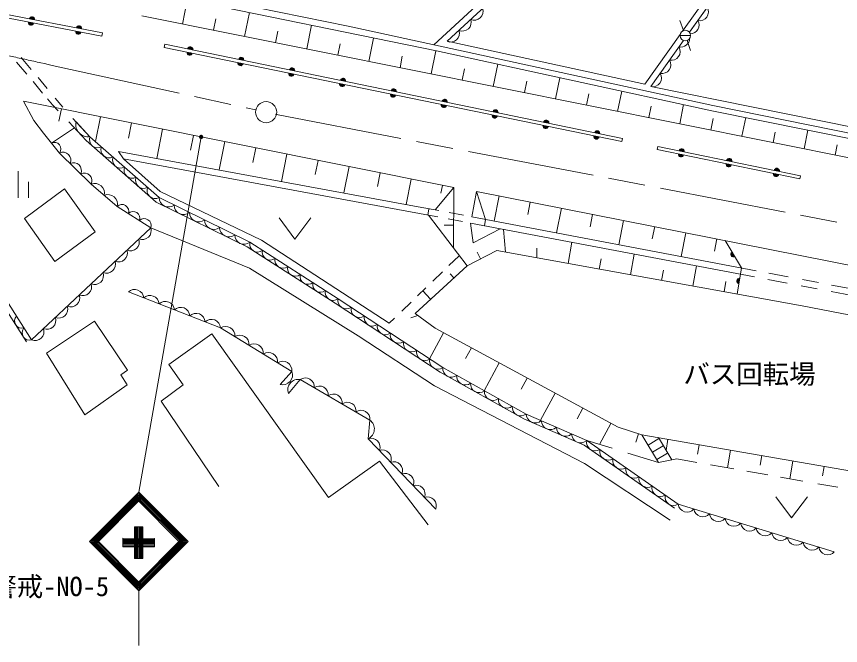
# Model space of a CAD drawing. Units: millimetres, scale not verified. Extents: x 40000 to 680000, y 20000 to 380000.
# Drawn here: x 135112 to 213079, y 233779 to 293242 of the extents above; entities that cross this region are included whole.
import ezdxf
from ezdxf.enums import TextEntityAlignment as Align

# ---------------------------------------------------------------- set-up
doc = ezdxf.new("R2010")
doc.units = ezdxf.units.MM
doc.header["$LTSCALE"] = 1000
doc.linetypes.add('CHAIN', pattern=[18.5, 12, -1.5, 3.5, -1.5])
for name, color, linetype, lineweight in [('M-BGD', 7, 'Continuous', 13), ('M-BMK', 2, 'CHAIN', 13), ('M-BMK-SRVR', 3, 'Continuous', 13), ('M-STR-HTXT', 7, 'Continuous', 13), ('M-STR-STRC', 7, 'Continuous', 13)]:
    doc.layers.add(name, color=color, linetype=linetype, lineweight=lineweight)
doc.styles.add('ＭＳ ゴシック', font='')
doc.styles.get('ＭＳ ゴシック').set_extended_font_data('MS Gothic')

# ---------------------------------------------------------------- blocks, each defined once
blk = doc.blocks.new('filled_dot')
at = {"color": 0, "linetype": 'Continuous', "lineweight": -2, "const_width": 1.25}
blk.add_lwpolyline([(-0.625, 0, 1), (0.625, 0, 1)], format="xyb", close=True, dxfattribs=at)

msp = doc.modelspace()

# ---------------------------------------------------------------- linework, layer by layer
at = {"layer": 'M-BGD'}
for p, q in [((204912, 317795), (175858, 290896)), ((175858, 290896), (204912, 317795)), ((212425, 311937), (198132, 291866)), ((212914, 311589), (198788, 291752)), ((198858, 291851), (212914, 311589)), ((186466, 301535), (174605, 290554)), ((125315, 294804), (143192, 291392)), ((125448, 295084), (143249, 291687)), ((149308, 295228), (174851, 289989)), ((151271, 294825), (150810, 292529)), ((151155, 295461), (166480, 292318)), ((236906, 275269), (146973, 293299)), ((157148, 293620), (156693, 291350)), ((153969, 293023), (153752, 291940)), ((163026, 292414), (162576, 290170)), ((198224, 291909), (197884, 292849)), ((143192, 291392), (143249, 291687)), ((159852, 291843), (159635, 290760)), ((166480, 292318), (200999, 284823)), ((168904, 291209), (168459, 288991)), ((175858, 290896), (194551, 286837)), ((197908, 291552), (194551, 286837)), ((195131, 286617), (198230, 290970)), ((197896, 291441), (198896, 291441)), ((198564, 290969), (198894, 290029)), ((149152, 290619), (149091, 290325)), ((149091, 290325), (192395, 281410)), ((149152, 290619), (192456, 281704)), ((165735, 290664), (165518, 289581)), ((135555, 289360), (136508, 288225)), ((171618, 289484), (171401, 288401)), ((174782, 290003), (174342, 287812)), ((174851, 289989), (200896, 284334)), ((135125, 288940), (136086, 287794)), ((180646, 288731), (180225, 286632)), ((177501, 288305), (177284, 287222)), ((136677, 287091), (137587, 286007)), ((137150, 287460), (138004, 286443)), ((183384, 287126), (183167, 286043)), ((186510, 287458), (186108, 285453)), ((192374, 286184), (191991, 284273)), ((195131, 286617), (214511, 282714)), ((138044, 285462), (138528, 284886)), ((139503, 284658), (138766, 285536)), ((189267, 285946), (189049, 284863)), ((176491, 277061), (135792, 285228)), ((135792, 285228), (136766, 283420)), ((138528, 284886), (139071, 284313)), ((195150, 284767), (194932, 283684)), ((198238, 284911), (197874, 283094)), ((232959, 278387), (200999, 284823)), ((139132, 283357), (139363, 284512)), ((159631, 283994), (159771, 283964)), ((233668, 277734), (200896, 284334)), ((136766, 283420), (137655, 282222)), ((140051, 283279), (141718, 281521)), ((140431, 283605), (142065, 281882)), ((140747, 283272), (142065, 281882)), ((142581, 281427), (143051, 283772)), ((145703, 281737), (145993, 283181)), ((201032, 283587), (200815, 282504)), ((204112, 283686), (203757, 281915)), ((140591, 282710), (138417, 281279)), ((148378, 279818), (148934, 282591)), ((206895, 282304), (206698, 281325)), ((209994, 282502), (209640, 280735)), ((137655, 282222), (139179, 280335)), ((141718, 281521), (148327, 275701)), ((142065, 281882), (148607, 276120)), ((142065, 281882), (148607, 276120)), ((151593, 280594), (151876, 282001)), ((192456, 281704), (192395, 281410)), ((139179, 280335), (138417, 281279)), ((154279, 278732), (154817, 281411)), ((157484, 279452), (157758, 280820)), ((195743, 280670), (195803, 280964)), ((195803, 280964), (209298, 278181)), ((212773, 281104), (212581, 280145)), ((139179, 280335), (142192, 277377)), ((142192, 277377), (139179, 280335)), ((145228, 279789), (144757, 280485)), ((144757, 280485), (173116, 275262)), ((160181, 277645), (160700, 280230)), ((195743, 280670), (209238, 277887)), ((174091, 274473), (145228, 279789)), ((145228, 279789), (148696, 276695)), ((163374, 278309), (163641, 279640)), ((135260, 278613), (135260, 276113)), ((166082, 276558), (166582, 279050)), ((169264, 277167), (169524, 278459)), ((136260, 276113), (136260, 277613)), ((171984, 275471), (172465, 277869)), ((209298, 278181), (209238, 277887)), ((139654, 276955), (135869, 274160)), ((142548, 272874), (139654, 276955)), ((142192, 277377), (144641, 275290)), ((144641, 275290), (142192, 277377)), ((174726, 274957), (176491, 277061)), ((175255, 276526), (175406, 277279)), ((176474, 271337), (176491, 277061)), ((148607, 276120), (157195, 271894)), ((148607, 276120), (157195, 271894)), ((148696, 276695), (158280, 272091)), ((178652, 276698), (178185, 274302)), ((178652, 276698), (229985, 266570)), ((179492, 274055), (178652, 276698)), ((180309, 273900), (180778, 276278)), ((144641, 275290), (147817, 273276)), ((147817, 273276), (144641, 275290)), ((148327, 275701), (156950, 271457)), ((173116, 275262), (175081, 274890)), ((183487, 274510), (183721, 275698)), ((174042, 274476), (174141, 275068)), ((174091, 274473), (177739, 269673)), ((174982, 274298), (174096, 274466)), ((176061, 274704), (177399, 274451)), ((186204, 272783), (186665, 275117)), ((189376, 273361), (189608, 274536)), ((135869, 274160), (138738, 270078)), ((159964, 274194), (161464, 272194)), ((161464, 272194), (162964, 274194)), ((177304, 273858), (175959, 274113)), ((178074, 273712), (204946, 268622)), ((178074, 273712), (178306, 271851)), ((178185, 274302), (205105, 269203)), ((179393, 273463), (179492, 274055)), ((192100, 271666), (192551, 273956)), ((147817, 273276), (136541, 262669)), ((136541, 262669), (147817, 273276)), ((147817, 273276), (157162, 269447)), ((175569, 273525), (176480, 273522)), ((178306, 271851), (180874, 273182)), ((181205, 273119), (181391, 270965)), ((195265, 272211), (195495, 273375)), ((138738, 270078), (142548, 272874)), ((197995, 270550), (198438, 272794)), ((201154, 271061), (201381, 272214)), ((156950, 271457), (165269, 266144)), ((157195, 271894), (165541, 266563)), ((157195, 271894), (165541, 266563)), ((158280, 272091), (170363, 264239)), ((184354, 271345), (184343, 270430)), ((187658, 271897), (187295, 269895)), ((202180, 272056), (203696, 269470)), ((176033, 269691), (177011, 270631)), ((177739, 269673), (180576, 271112)), ((178697, 270977), (179027, 270326)), ((180576, 271112), (209446, 265884)), ((193553, 270780), (193199, 268826)), ((190421, 270320), (190247, 269361)), ((157162, 269447), (167451, 263060)), ((172823, 265170), (177739, 269673)), ((174495, 268212), (175410, 269092)), ((196325, 269251), (196151, 268292)), ((199449, 269664), (199103, 267757)), ((203696, 269470), (203313, 266995)), ((132939, 268314), (136541, 262669)), ((132939, 268314), (136541, 262669)), ((176142, 268925), (176498, 268536)), ((206210, 268383), (208021, 268040)), ((206303, 268976), (208135, 268629)), ((209483, 268374), (211001, 268086)), ((132509, 268059), (136056, 262499)), ((173063, 266835), (173857, 267598)), ((202229, 268182), (202055, 267223)), ((209368, 267785), (210866, 267501)), ((212219, 267856), (231572, 264190)), ((145699, 267198), (154415, 263805)), ((154415, 263805), (145699, 267198)), ((173555, 267308), (174286, 266510)), ((212185, 267251), (231460, 263600)), ((165269, 266144), (175189, 259620)), ((165541, 266563), (175448, 260048)), ((165541, 266563), (175448, 260048)), ((171566, 265396), (172457, 266252)), ((209446, 265884), (228586, 262192)), ((174735, 263767), (172823, 265170)), ((142490, 264452), (137942, 261420)), ((145610, 259794), (142490, 264452)), ((170363, 264239), (170872, 264728)), ((172417, 264743), (173080, 264981)), ((154415, 263805), (161169, 259680)), ((161169, 259680), (154415, 263805)), ((192031, 254410), (174735, 263767)), ((149525, 260349), (153607, 263229)), ((153607, 263229), (164619, 247786)), ((167451, 263060), (174654, 258324)), ((174181, 260882), (175514, 263346)), ((137942, 261420), (141589, 255597)), ((177610, 260915), (178153, 261919)), ((179371, 257866), (180791, 260491)), ((144973, 259354), (145610, 259794)), ((150885, 258419), (149525, 260349)), ((161169, 259680), (160071, 258449)), ((160071, 258449), (161169, 259680)), ((175448, 260048), (183336, 255660)), ((175448, 260048), (183336, 255660)), ((145588, 258431), (144973, 259354)), ((160836, 257617), (161967, 258915)), ((161967, 258915), (160836, 257617)), ((161967, 258915), (168554, 255089)), ((168554, 255089), (161967, 258915)), ((175189, 259620), (183114, 255212)), ((182854, 258000), (183430, 259064)), ((141589, 255597), (145588, 258431)), ((148797, 256868), (150885, 258419)), ((174654, 258324), (188863, 250993)), ((184682, 255073), (186068, 257636)), ((154271, 248799), (148797, 256868)), ((188162, 255202), (188707, 256208)), ((168554, 255089), (168388, 253326)), ((168388, 253326), (168554, 255089)), ((183114, 255212), (188825, 252718)), ((183336, 255660), (189070, 253157)), ((183336, 255660), (189070, 253157)), ((190269, 252791), (191346, 254781)), ((194293, 253701), (192031, 254410)), ((193722, 252990), (193976, 253800)), ((219125, 249388), (194293, 253701)), ((194293, 253701), (195851, 251087)), ((195852, 253430), (197106, 251326)), ((168388, 253326), (174775, 246672)), ((174775, 246672), (168388, 253326)), ((188825, 252718), (197372, 246770)), ((189070, 253157), (197724, 247134)), ((189070, 253157), (197724, 247134)), ((189070, 253157), (191463, 252426)), ((195902, 253346), (194871, 252732)), ((196311, 252659), (195280, 252044)), ((196573, 252220), (196755, 253273)), ((199555, 251862), (199711, 252760)), ((192954, 251971), (195851, 251087)), ((196721, 251972), (195690, 251357)), ((202377, 250574), (202667, 252246)), ((164619, 247786), (169461, 251204)), ((169461, 251204), (174049, 245191)), ((195851, 251087), (197587, 251417)), ((197587, 251417), (199481, 251084)), ((205467, 250835), (205623, 251733)), ((208286, 249535), (208578, 251219)), ((188863, 250993), (196956, 245622)), ((200764, 250858), (202982, 250468)), ((211378, 249808), (211534, 250706)), ((204217, 250251), (206208, 249900)), ((207412, 249689), (209509, 249319)), ((210925, 249070), (212831, 248735)), ((206949, 247842), (208449, 245842)), ((208449, 245842), (209949, 247842)), ((197724, 247134), (212490, 242642)), ((197724, 247134), (212490, 242642))]:
    msp.add_line(p, q, dxfattribs=at)
msp.add_circle((198396, 291441), 500, dxfattribs=at)
for centre, radius, start, end in [((178428, 293725), 830, 246.2102, 19.37754), ((199746, 293680), 837, 258.30539, 30.78542), ((136573, 292961), 250, 349.19494, 169.19494), ((136573, 292961), 200, 349.19494, 169.19494), ((136488, 292671), 250, 169.19494, 349.19494), ((136488, 292671), 200, 169.19494, 349.19494), ((136488, 292671), 150, 169.19494, 349.19494), ((136488, 292671), 100, 169.19494, 349.19494), ((136573, 292961), 150, 349.19494, 169.19494), ((136488, 292671), 50, 169.19494, 349.19494), ((136573, 292961), 100, 349.19494, 169.19494), ((136573, 292961), 50, 349.19494, 169.19494), ((177310, 292690), 830, 246.2102, 19.37754), ((198857, 292432), 837, 271.01258, 30.78542), ((140958, 291819), 250, 169.19494, 349.19494), ((140958, 291819), 200, 169.19494, 349.19494), ((141023, 292111), 250, 349.19494, 169.19494), ((140958, 291819), 150, 169.19494, 349.19494), ((141023, 292111), 200, 349.19494, 169.19494), ((140958, 291819), 100, 169.19494, 349.19494), ((141023, 292111), 150, 349.19494, 169.19494), ((140958, 291819), 50, 169.19494, 349.19494), ((141023, 292111), 100, 349.19494, 169.19494), ((141023, 292111), 50, 349.19494, 169.19494), ((176193, 291655), 830, 246.2102, 19.37754), ((197968, 291183), 837, 258.30539, 357.99754), ((151558, 290123), 250, 348.36768, 168.36768), ((151558, 290123), 200, 348.36768, 168.36768), ((151558, 290123), 150, 348.36768, 168.36768), ((151558, 290123), 100, 348.36768, 168.36768), ((151558, 290123), 50, 348.36768, 168.36768), ((197079, 289934), 837, 258.30539, 30.78542), ((151497, 289830), 250, 168.36768, 348.36768), ((151497, 289830), 200, 168.36768, 348.36768), ((151497, 289830), 150, 168.36768, 348.36768), ((151497, 289830), 100, 168.36768, 348.36768), ((151497, 289830), 50, 168.36768, 348.36768), ((156369, 289133), 250, 348.36768, 168.36768), ((156369, 289133), 200, 348.36768, 168.36768), ((156369, 289133), 150, 348.36768, 168.36768), ((156309, 288839), 250, 168.36768, 348.36768), ((156309, 288839), 200, 168.36768, 348.36768), ((156309, 288839), 150, 168.36768, 348.36768), ((156309, 288839), 100, 168.36768, 348.36768), ((156309, 288839), 50, 168.36768, 348.36768), ((156369, 289133), 100, 348.36768, 168.36768), ((156369, 289133), 50, 348.36768, 168.36768), ((196190, 288686), 837, 258.30539, 30.78542), ((161120, 287849), 250, 168.36768, 348.36768), ((161120, 287849), 200, 168.36768, 348.36768), ((161181, 288142), 250, 348.36768, 168.36768), ((161120, 287849), 150, 168.36768, 348.36768), ((161181, 288142), 200, 348.36768, 168.36768), ((161120, 287849), 100, 168.36768, 348.36768), ((161181, 288142), 150, 348.36768, 168.36768), ((161120, 287849), 50, 168.36768, 348.36768), ((161181, 288142), 100, 348.36768, 168.36768), ((161181, 288142), 50, 348.36768, 168.36768), ((195301, 287437), 837, 258.30539, 30.78542), ((165992, 287152), 250, 348.36768, 168.36768), ((165992, 287152), 200, 348.36768, 168.36768), ((165992, 287152), 150, 348.36768, 168.36768), ((165992, 287152), 100, 348.36768, 168.36768), ((165992, 287152), 50, 348.36768, 168.36768), ((165932, 286858), 250, 168.36768, 348.36768), ((165932, 286858), 200, 168.36768, 348.36768), ((165932, 286858), 150, 168.36768, 348.36768), ((165932, 286858), 100, 168.36768, 348.36768), ((165932, 286858), 50, 168.36768, 348.36768), ((170804, 286161), 250, 348.36768, 168.36768), ((170804, 286161), 200, 348.36768, 168.36768), ((170804, 286161), 150, 348.36768, 168.36768), ((170804, 286161), 100, 348.36768, 168.36768), ((170804, 286161), 50, 348.36768, 168.36768), ((170743, 285868), 250, 168.36768, 348.36768), ((170743, 285868), 200, 168.36768, 348.36768), ((170743, 285868), 150, 168.36768, 348.36768), ((170743, 285868), 100, 168.36768, 348.36768), ((170743, 285868), 50, 168.36768, 348.36768), ((175615, 285171), 250, 348.36768, 168.36768), ((175615, 285171), 200, 348.36768, 168.36768), ((175555, 284877), 250, 168.36768, 348.36768), ((175555, 284877), 200, 168.36768, 348.36768), ((175555, 284877), 150, 168.36768, 348.36768), ((175555, 284877), 100, 168.36768, 348.36768), ((175615, 285171), 150, 348.36768, 168.36768), ((175555, 284877), 50, 168.36768, 348.36768), ((175615, 285171), 100, 348.36768, 168.36768), ((175615, 285171), 50, 348.36768, 168.36768), ((180367, 283887), 250, 168.36768, 348.36768), ((180367, 283887), 200, 168.36768, 348.36768), ((180427, 284180), 250, 348.36768, 168.36768), ((180367, 283887), 150, 168.36768, 348.36768), ((180427, 284180), 200, 348.36768, 168.36768), ((180367, 283887), 100, 168.36768, 348.36768), ((180427, 284180), 150, 348.36768, 168.36768), ((180367, 283887), 50, 168.36768, 348.36768), ((180427, 284180), 100, 348.36768, 168.36768), ((180427, 284180), 50, 348.36768, 168.36768), ((141891, 283036), 1167, 168.34581, 278.61143), ((185239, 283190), 250, 348.36768, 168.36768), ((185239, 283190), 200, 348.36768, 168.36768), ((185239, 283190), 150, 348.36768, 168.36768), ((185239, 283190), 100, 348.36768, 168.36768), ((185239, 283190), 50, 348.36768, 168.36768), ((185178, 282896), 250, 168.36768, 348.36768), ((185178, 282896), 200, 168.36768, 348.36768), ((185178, 282896), 150, 168.36768, 348.36768), ((185178, 282896), 100, 168.36768, 348.36768), ((185178, 282896), 50, 168.36768, 348.36768), ((190050, 282199), 250, 348.36768, 168.36768), ((190050, 282199), 200, 348.36768, 168.36768), ((190050, 282199), 150, 348.36768, 168.36768), ((190050, 282199), 100, 348.36768, 168.36768), ((190050, 282199), 50, 348.36768, 168.36768), ((142794, 281610), 778, 159.55125, 297.71068), ((189990, 281906), 250, 168.36768, 348.36768), ((189990, 281906), 200, 168.36768, 348.36768), ((189990, 281906), 150, 168.36768, 348.36768), ((189990, 281906), 100, 168.36768, 348.36768), ((189990, 281906), 50, 168.36768, 348.36768), ((138706, 280733), 618, 319.95671, 117.89838), ((143884, 280650), 778, 159.55125, 297.71068), ((198052, 280500), 250, 348.34526, 168.34526), ((198052, 280500), 200, 348.34526, 168.34526), ((139510, 279667), 745, 334.72473, 116.32015), ((144975, 279690), 778, 159.55125, 297.71068), ((197992, 280207), 250, 168.34526, 348.34526), ((197992, 280207), 200, 168.34526, 348.34526), ((197992, 280207), 150, 168.34526, 348.34526), ((197992, 280207), 100, 168.34526, 348.34526), ((198052, 280500), 150, 348.34526, 168.34526), ((197992, 280207), 50, 168.34526, 348.34526), ((198052, 280500), 100, 348.34526, 168.34526), ((198052, 280500), 50, 348.34526, 168.34526), ((140514, 278681), 745, 334.72473, 116.32015), ((202490, 279279), 250, 168.34526, 348.34526), ((202490, 279279), 200, 168.34526, 348.34526), ((202551, 279573), 250, 348.34526, 168.34526), ((202490, 279279), 150, 168.34526, 348.34526), ((202551, 279573), 200, 348.34526, 168.34526), ((202490, 279279), 100, 168.34526, 348.34526), ((202551, 279573), 150, 348.34526, 168.34526), ((202490, 279279), 50, 168.34526, 348.34526), ((202551, 279573), 100, 348.34526, 168.34526), ((202551, 279573), 50, 348.34526, 168.34526), ((141518, 277695), 745, 334.72473, 116.32015), ((146065, 278729), 778, 159.55125, 297.71068), ((206989, 278351), 250, 168.34526, 348.34526), ((206989, 278351), 200, 168.34526, 348.34526), ((207049, 278645), 250, 348.34526, 168.34526), ((206989, 278351), 150, 168.34526, 348.34526), ((207049, 278645), 200, 348.34526, 168.34526), ((206989, 278351), 100, 168.34526, 348.34526), ((207049, 278645), 150, 348.34526, 168.34526), ((206989, 278351), 50, 168.34526, 348.34526), ((207049, 278645), 100, 348.34526, 168.34526), ((207049, 278645), 50, 348.34526, 168.34526), ((147155, 277769), 778, 159.55125, 297.71068), ((142546, 276553), 897, 345.85183, 113.29601), ((148246, 276809), 778, 159.55125, 297.71068), ((143771, 275510), 897, 345.85183, 113.29601), ((149494, 276115), 886, 179.63211, 307.95848), ((145094, 274834), 643, 340.44932, 134.77793), ((150925, 275410), 886, 179.63211, 307.95848), ((146153, 274163), 643, 340.44932, 134.77793), ((152356, 274706), 886, 179.63211, 307.95848), ((147211, 273491), 643, 340.44932, 134.77793), ((153787, 274001), 886, 179.63211, 307.95848), ((147014, 273000), 849, 247.52952, 18.97024), ((155219, 273297), 886, 179.63211, 307.95848), ((145886, 271939), 849, 247.52952, 18.97024), ((156650, 272593), 886, 179.63211, 307.95848), ((157926, 271724), 750, 166.92166, 307.94481), ((144759, 270879), 849, 247.52952, 18.97024), ((159118, 270963), 750, 166.92166, 307.94481), ((202938, 270763), 250, 120.3918, 300.3918), ((202938, 270763), 200, 120.3918, 300.3918), ((202938, 270763), 150, 120.3918, 300.3918), ((202938, 270763), 100, 120.3918, 300.3918), ((202938, 270763), 50, 120.3918, 300.3918), ((143631, 269818), 849, 247.52952, 18.97024), ((160311, 270201), 750, 166.92166, 307.94481), ((142503, 268757), 849, 247.52952, 18.97024), ((161503, 269440), 750, 166.92166, 307.94481), ((162695, 268678), 750, 166.92166, 307.94481), ((203505, 268232), 250, 81.19628, 261.19628), ((203505, 268232), 200, 81.19628, 261.19628), ((203505, 268232), 150, 81.19628, 261.19628), ((203505, 268232), 100, 81.19628, 261.19628), ((203505, 268232), 50, 81.19628, 261.19628), ((141376, 267696), 849, 247.52952, 18.97024), ((146296, 266582), 858, 3.36914, 134.08764), ((163887, 267917), 750, 166.92166, 307.94481), ((140248, 266636), 849, 247.52952, 18.97024), ((147749, 266017), 858, 3.36914, 134.08764), ((165079, 267155), 750, 166.92166, 307.94481), ((149201, 265451), 858, 3.36914, 134.08764), ((166324, 266406), 799, 168.65617, 304.6853), ((139120, 265575), 849, 247.52952, 18.97024), ((150654, 264886), 858, 3.36914, 134.08764), ((152107, 264320), 858, 3.36914, 134.08764), ((167563, 265592), 799, 168.65617, 304.6853), ((135627, 264469), 698, 139.0402, 286.03855), ((137993, 264514), 849, 247.52952, 18.97024), ((153559, 263755), 858, 3.36914, 134.08764), ((168801, 264777), 799, 168.65617, 304.6853), ((136348, 263340), 698, 139.0402, 286.03855), ((136865, 263453), 849, 247.52952, 18.97024), ((154895, 263071), 876, 354.0099, 123.1538), ((170040, 263963), 799, 168.65617, 304.6853), ((156245, 262246), 876, 354.0099, 123.1538), ((171278, 263149), 799, 168.65617, 304.6853), ((157596, 261421), 876, 354.0099, 123.1538), ((172516, 262334), 799, 168.65617, 304.6853), ((158947, 260596), 876, 354.0099, 123.1538), ((173755, 261520), 799, 168.65617, 304.6853), ((160297, 259771), 876, 354.0099, 123.1538), ((174993, 260706), 799, 168.65617, 304.6853), ((160299, 259351), 930, 255.81324, 20.72773), ((176259, 259959), 816, 173.68682, 308.13758), ((161771, 257944), 991, 78.6072, 199.22929), ((162460, 258247), 830, 353.29016, 126.41311), ((177573, 259227), 816, 173.68682, 308.13758), ((163777, 257481), 830, 353.29016, 126.41311), ((178888, 258496), 816, 173.68682, 308.13758), ((165095, 256716), 830, 353.29016, 126.41311), ((180203, 257765), 816, 173.68682, 308.13758), ((166412, 255951), 830, 353.29016, 126.41311), ((181517, 257033), 816, 173.68682, 308.13758), ((167729, 255186), 830, 353.29016, 126.41311), ((182832, 256302), 816, 173.68682, 308.13758), ((167939, 254258), 1034, 295.70792, 53.51346), ((184197, 255679), 862, 181.2326, 311.59333), ((185631, 255053), 862, 181.2326, 311.59333), ((187064, 254427), 862, 181.2326, 311.59333), ((188498, 253801), 862, 181.2326, 311.59333), ((168674, 252535), 841, 337.73994, 109.92178), ((189869, 252987), 817, 168.00116, 302.32881), ((169739, 251426), 841, 337.73994, 109.92178), ((191106, 252126), 817, 168.00116, 302.32881), ((170803, 250318), 841, 337.73994, 109.92178), ((192342, 251266), 817, 168.00116, 302.32881), ((193578, 250406), 817, 168.00116, 302.32881), ((171868, 249209), 841, 337.73994, 109.92178), ((194814, 249545), 817, 168.00116, 302.32881), ((172932, 248100), 841, 337.73994, 109.92178), ((196051, 248685), 817, 168.00116, 302.32881), ((197287, 247825), 817, 168.00116, 302.32881), ((173997, 246991), 841, 337.73994, 109.92178), ((198563, 247240), 846, 187.19988, 318.96013), ((200039, 246791), 846, 187.19988, 318.96013), ((201516, 246342), 846, 187.19988, 318.96013), ((202992, 245893), 846, 187.19988, 318.96013), ((204469, 245443), 846, 187.19988, 318.96013), ((205946, 244994), 846, 187.19988, 318.96013), ((207422, 244545), 846, 187.19988, 318.96013), ((208899, 244096), 846, 187.19988, 318.96013), ((210375, 243647), 846, 187.19988, 318.96013), ((211852, 243198), 846, 187.19988, 318.96013)]:
    msp.add_arc(centre, radius, start, end, dxfattribs=at)
at = {"layer": 'M-BMK'}
for p, q in [((138782, 288560), (157754, 284405)), ((159707, 283976), (255986, 265503))]:
    msp.add_line(p, q, dxfattribs=at)
msp.add_open_spline([(71915, 295058), (76358, 295150), (80800, 295242), (85243, 295193), (89083, 295150), (92922, 295001), (96756, 294766), (99602, 294592), (102445, 294371), (105284, 294103), (108941, 293757), (112591, 293333), (116229, 292824), (120130, 292278), (124018, 291634), (127884, 290881), (131530, 290172), (135156, 289366), (138782, 288560)], degree=3, knots=[0, 0, 0, 0, 1, 1, 1, 2, 2, 2, 3, 3, 3, 4, 4, 4, 5, 5, 5, 6, 6, 6, 6], dxfattribs=at)
at = {"layer": 'M-BMK-SRVR'}
msp.add_circle((158732, 284197), 1000, dxfattribs=at)
at = {"layer": 'M-STR-STRC'}
for p, q in [((146677, 248280), (152584, 281859)), ((142010, 243613), (146677, 248280)), ((142152, 243613), (146677, 248138)), ((142293, 243613), (146677, 247997)), ((151344, 243613), (146677, 248280)), ((151203, 243613), (146677, 248138)), ((151061, 243613), (146677, 247997)), ((142435, 243613), (146677, 247855)), ((142505, 243542), (146748, 247785)), ((142576, 243471), (146819, 247714)), ((142647, 243400), (146890, 247643)), ((150708, 243400), (146465, 247643)), ((150779, 243471), (146536, 247714)), ((150849, 243542), (146607, 247785)), ((150920, 243613), (146677, 247855)), ((146278, 245012), (146275, 242012)), ((147078, 245011), (146278, 245012)), ((146378, 245012), (146375, 242012)), ((146478, 245012), (146475, 242012)), ((146578, 245011), (146575, 242011)), ((146678, 245011), (146675, 242011)), ((146778, 245011), (146775, 242011)), ((146878, 245011), (146875, 242011)), ((146978, 245011), (146975, 242011)), ((147078, 245011), (147075, 242011)), ((146677, 238946), (142010, 243613)), ((146677, 239087), (142152, 243613)), ((146677, 239229), (142293, 243613)), ((146677, 239370), (142435, 243613)), ((146748, 239441), (142505, 243683)), ((146819, 239511), (142576, 243754)), ((146890, 239582), (142647, 243825)), ((145177, 243913), (145176, 243113)), ((148176, 243510), (145176, 243513)), ((148176, 243410), (145176, 243413)), ((148176, 243310), (145176, 243313)), ((148177, 243910), (145177, 243913)), ((148177, 243810), (145177, 243813)), ((148177, 243710), (145177, 243713)), ((148177, 243610), (145177, 243613)), ((146465, 239582), (150708, 243825)), ((146536, 239511), (150779, 243754)), ((146607, 239441), (150849, 243683)), ((146677, 239370), (150920, 243613)), ((146677, 239229), (151061, 243613)), ((146677, 239087), (151203, 243613)), ((146677, 238946), (151344, 243613)), ((148177, 243910), (148176, 243110)), ((148176, 243210), (145176, 243213)), ((148176, 243110), (145176, 243113)), ((147075, 242011), (146275, 242012)), ((146677, 238946), (146677, 233779))]:
    msp.add_line(p, q, dxfattribs=at)

# ---------------------------------------------------------------- block references
at = {"layer": 'M-STR-STRC', "xscale": 160, "yscale": 160, "rotation": 260}
msp.add_blockref('filled_dot', (152584, 281859), dxfattribs=at)

# ---------------------------------------------------------------- texts
at = {"layer": 'M-STR-HTXT', "style": 'ＭＳ ゴシック'}
msp.add_text('バス回転場', height=1833, dxfattribs=at).set_placement((198215, 259438), align=Align.MIDDLE_LEFT)
at = {"layer": 'M-STR-STRC', "style": 'ＭＳ ゴシック'}
msp.add_text('警戒-NO-5', height=1833, dxfattribs=at).set_placement((132634, 237895), align=Align.BOTTOM_LEFT)

doc.saveas('drawing.dxf')
